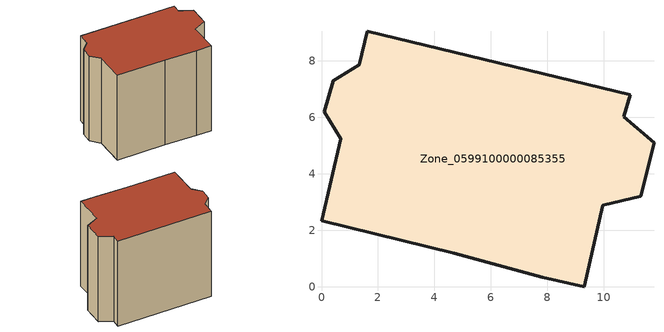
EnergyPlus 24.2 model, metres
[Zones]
Zone_0599100000085355
 floor ground (C_G): 0.69,5.24 0.1,6.2 0.41,7.3 1.33,7.87 1.62,9.05 10.93,6.8 10.71,6.02 11.78,5.1 11.31,3.2 9.96,2.88 9.3,0 7.82,0.34 4.71,1.18 0,2.33 z0
 wall outside (C_F): 10.71,6.02 10.93,6.8 1.62,9.05 1.33,7.87 0.41,7.3 0.1,6.2 0.69,5.24 0,2.33 4.71,1.18 7.82,0.34 9.3,0 9.96,2.88 11.31,3.2 11.78,5.1 10.71,6.02 z0:9.4
 roof outside (C_R): 11.31,3.2 11.78,5.1 10.71,6.02 10.93,6.8 1.62,9.05 1.33,7.87 0.41,7.3 0.1,6.2 0.69,5.24 0,2.33 4.71,1.18 7.82,0.34 9.3,0 9.96,2.88 z9.4
[BUILDING]
Pand.0599100000085355: North Axis=0; Terrain=City; Loads Convergence Tolerance Value=0.04; Temperature Convergence Tolerance Value=0.4; Solar Distribution=FullExterior; Maximum Number of Warmup Days=25; Minimum Number of Warmup Days=1
[Site:Location]
Rotterdam.The.Hague.AP_ZH_NLD Design_Conditions: Latitude=51.96; Longitude=4.45; Time Zone=1; Elevation=-4.5
[SITE:GROUNDTEMPERATURE:BUILDINGSURFACE]
18, 18, 18, 18, 18, 18, 18, 18, 18, 18, 18, 18
[MATERIAL] Thermal Absorptance=0.9; Solar Absorptance=0.7; Visible Absorptance=0.7
Name | Roughness | Thickness | Conductivity | Density | Specific Heat
G.TC.1946 | MediumSmooth | 0.15 | 1 | 540 | 1210
F.TC.1946 | Rough | 0.3 | 0.857143 | 1920 | 840
R.TC.1946 | MediumRough | 0.2 | 0.909091 | 1500 | 1000
[CONSTRUCTION]
C_G: G.TC.1946
C_F: F.TC.1946
C_R: R.TC.1946
[ZONE]
Zone_0599100000085355: Type=1; Multiplier=1; Ceiling Height=Autocalculate; Volume=Autocalculate; Floor Area=autocalculate; Part of Total Floor Area=Yes
[ZONEINFILTRATION:DESIGNFLOWRATE]
Infil_Zone_0599100000085355: Zone or ZoneList or Space or SpaceList=Zone_0599100000085355; Schedule=AlwaysOn; Design Flow Rate Calculation Method=Flow/Area; Flow Rate per Floor Area=0.003; Constant Term Coefficient=1; Temperature Term Coefficient=0; Velocity Term Coefficient=0; Velocity Squared Term Coefficient=0
[HVACTEMPLATE:ZONE:IDEALLOADSAIRSYSTEM]
Zone_0599100000085355: Maximum Heating Supply Air Temperature=50; Minimum Cooling Supply Air Temperature=13; Maximum Heating Supply Air Humidity Ratio=0.0156; Minimum Cooling Supply Air Humidity Ratio=0.0077; Heating Limit=NoLimit; Cooling Limit=NoLimit; Dehumidification Control Type=ConstantSensibleHeatRatio; Cooling Sensible Heat Ratio=0.7; Dehumidification Setpoint=60; Humidification Control Type=None; Humidification Setpoint=30; Outdoor Air Method=None; Outdoor Air Flow Rate per Person=0.00944; Outdoor Air Flow Rate per Zone Floor Area=0; Outdoor Air Flow Rate per Zone=0; Demand Controlled Ventilation Type=None; Outdoor Air Economizer Type=NoEconomizer; Heat Recovery Type=None; Sensible Heat Recovery Effectiveness=0.7; Latent Heat Recovery Effectiveness=0.65
[ZONECONTROL:THERMOSTAT]
ThermostatControl_Zone_0599100000085355: Zone or ZoneList=Zone_0599100000085355; Control Type Schedule=DualSetpointControlType; Control 1=Thermostat_Zone_0599100000085355; Temperature Difference Between Cutout And Setpoint=0
[THERMOSTATSETPOINT:DUALSETPOINT]
Thermostat_Zone_0599100000085355: Heating Setpoint Temperature Schedule=HeatingSetpoint_Zone_0599100000085355; Cooling Setpoint Temperature Schedule=CoolingSetpoint_Zone_0599100000085355
[SCHEDULE:COMPACT]
HeatingSetpoint_Zone_0599100000085355: Through: 12/31, For: AllDays, Until: 24:00, 21
CoolingSetpoint_Zone_0599100000085355: Through: 12/31, For: AllDays, Until: 24:00, 24
DualSetpointControlType: Through: 12/31, For: AllDays, Until: 24:00, 4
AlwaysOn: Through: 12/31, For: AllDays, Until: 24:00, 1
